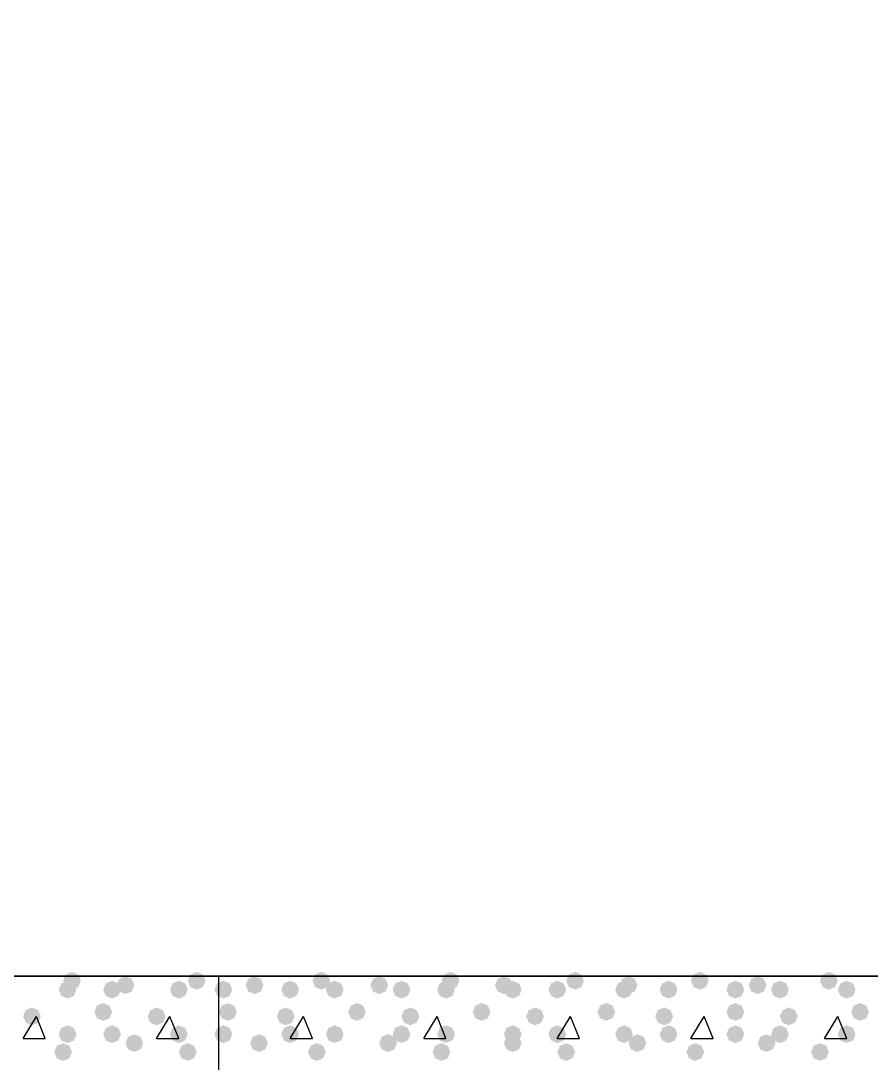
# Model space of a CAD drawing. Header units: millimetres. Extents: x 0 to 420, y 0 to 297.
# Drawn here: x 364.68 to 372.77, y 161.78 to 171.68 of the extents above; entities that cross this region are included whole.
import ezdxf

# ---------------------------------------------------------------- set-up
doc = ezdxf.new("R2010")
doc.units = ezdxf.units.MM
doc.layers.get('0').update_dxf_attribs({"linetype": 'CONTINUOUS'})

msp = doc.modelspace()

# ---------------------------------------------------------------- hatches: boundary and pattern name
at = {"true_color": 0x000007}
for points in [[(365.209667, 162.475333), (365.184796, 162.415537), (365.125, 162.390667), (365.065204, 162.415537), (365.040333, 162.475333), (365.065204, 162.535129), (365.125, 162.56), (365.184796, 162.535129)], [(365.252, 162.56), (365.227129, 162.500204), (365.167333, 162.475333), (365.107538, 162.500204), (365.082667, 162.56), (365.107537, 162.619796), (365.167333, 162.644667), (365.227129, 162.619796)], [(365.633, 162.475333), (365.608129, 162.415537), (365.548333, 162.390667), (365.488538, 162.415537), (365.463667, 162.475333), (365.488537, 162.535129), (365.548333, 162.56), (365.608129, 162.535129)], [(365.76, 162.517667), (365.735129, 162.457871), (365.675333, 162.433), (365.615537, 162.457871), (365.590667, 162.517667), (365.615537, 162.577462), (365.675333, 162.602333), (365.735129, 162.577463)], [(366.268, 162.475333), (366.243129, 162.415537), (366.183333, 162.390667), (366.123538, 162.415537), (366.098667, 162.475333), (366.123537, 162.535129), (366.183333, 162.56), (366.243129, 162.535129)], [(366.437333, 162.56), (366.412462, 162.500204), (366.352667, 162.475333), (366.292871, 162.500204), (366.268, 162.56), (366.292871, 162.619796), (366.352667, 162.644667), (366.412462, 162.619796)], [(364.871, 162.221333), (364.846129, 162.161537), (364.786333, 162.136667), (364.726537, 162.161537), (364.701667, 162.221333), (364.726537, 162.281129), (364.786333, 162.306), (364.846129, 162.281129)], [(365.548333, 162.263667), (365.523462, 162.203871), (365.463667, 162.179), (365.403871, 162.203871), (365.379, 162.263667), (365.403871, 162.323462), (365.463667, 162.348333), (365.523462, 162.323463)], [(366.056333, 162.221333), (366.031462, 162.161537), (365.971667, 162.136667), (365.911871, 162.161537), (365.887, 162.221333), (365.911871, 162.281129), (365.971667, 162.306), (366.031462, 162.281129)], [(365.209667, 162.052), (365.184796, 161.992204), (365.125, 161.967333), (365.065204, 161.992204), (365.040333, 162.052), (365.065204, 162.111796), (365.125, 162.136667), (365.184796, 162.111796)], [(365.633, 162.052), (365.608129, 161.992204), (365.548333, 161.967333), (365.488538, 161.992204), (365.463667, 162.052), (365.488537, 162.111796), (365.548333, 162.136667), (365.608129, 162.111796)], [(366.268, 162.052), (366.243129, 161.992204), (366.183333, 161.967333), (366.123538, 161.992204), (366.098667, 162.052), (366.123537, 162.111796), (366.183333, 162.136667), (366.243129, 162.111796)], [(365.167333, 161.882667), (365.142462, 161.822871), (365.082667, 161.798), (365.022871, 161.822871), (364.998, 161.882667), (365.022871, 161.942462), (365.082667, 161.967333), (365.142462, 161.942463)], [(365.844667, 161.967333), (365.819796, 161.907537), (365.76, 161.882667), (365.700204, 161.907537), (365.675333, 161.967333), (365.700204, 162.027129), (365.76, 162.052), (365.819796, 162.027129)], [(366.352667, 161.882667), (366.327796, 161.822871), (366.268, 161.798), (366.208204, 161.822871), (366.183333, 161.882667), (366.208204, 161.942462), (366.268, 161.967333), (366.327796, 161.942463)]]:
    msp.add_hatch(color=0, dxfattribs=at).paths.add_polyline_path(points, flags=0)
at = {"true_color": 0x000008}
for points in [[(366.691333, 162.475333), (366.666462, 162.415537), (366.606667, 162.390667), (366.546871, 162.415537), (366.522, 162.475333), (366.546871, 162.535129), (366.606667, 162.56), (366.666462, 162.535129)], [(366.987667, 162.517667), (366.962796, 162.457871), (366.903, 162.433), (366.843204, 162.457871), (366.818333, 162.517667), (366.843204, 162.577462), (366.903, 162.602333), (366.962796, 162.577463)], [(367.326333, 162.475333), (367.301462, 162.415537), (367.241667, 162.390667), (367.181871, 162.415537), (367.157, 162.475333), (367.181871, 162.535129), (367.241667, 162.56), (367.301462, 162.535129)], [(367.622667, 162.56), (367.597796, 162.500204), (367.538, 162.475333), (367.478204, 162.500204), (367.453333, 162.56), (367.478204, 162.619796), (367.538, 162.644667), (367.597796, 162.619796)], [(367.749667, 162.475333), (367.724796, 162.415537), (367.665, 162.390667), (367.605204, 162.415537), (367.580333, 162.475333), (367.605204, 162.535129), (367.665, 162.56), (367.724796, 162.535129)], [(368.173, 162.517667), (368.148129, 162.457871), (368.088333, 162.433), (368.028537, 162.457871), (368.003667, 162.517667), (368.028537, 162.577462), (368.088333, 162.602333), (368.148129, 162.577463)], [(368.384667, 162.475333), (368.359796, 162.415537), (368.3, 162.390667), (368.240204, 162.415537), (368.215333, 162.475333), (368.240204, 162.535129), (368.3, 162.56), (368.359796, 162.535129)], [(368.808, 162.475333), (368.783129, 162.415537), (368.723333, 162.390667), (368.663537, 162.415537), (368.638667, 162.475333), (368.663537, 162.535129), (368.723333, 162.56), (368.783129, 162.535129)], [(368.850333, 162.56), (368.825462, 162.500204), (368.765667, 162.475333), (368.705871, 162.500204), (368.681, 162.56), (368.705871, 162.619796), (368.765667, 162.644667), (368.825462, 162.619796)], [(369.358333, 162.517667), (369.333463, 162.457871), (369.273667, 162.433), (369.213871, 162.457871), (369.189, 162.517667), (369.213871, 162.577462), (369.273667, 162.602333), (369.333462, 162.577463)], [(369.443, 162.475333), (369.418129, 162.415537), (369.358333, 162.390667), (369.298537, 162.415537), (369.273667, 162.475333), (369.298537, 162.535129), (369.358333, 162.56), (369.418129, 162.535129)], [(369.866333, 162.475333), (369.841462, 162.415537), (369.781667, 162.390667), (369.721871, 162.415537), (369.697, 162.475333), (369.721871, 162.535129), (369.781667, 162.56), (369.841462, 162.535129)], [(370.035667, 162.56), (370.010796, 162.500204), (369.951, 162.475333), (369.891204, 162.500204), (369.866333, 162.56), (369.891204, 162.619796), (369.951, 162.644667), (370.010796, 162.619796)], [(370.501333, 162.475333), (370.476462, 162.415537), (370.416667, 162.390667), (370.356871, 162.415537), (370.332, 162.475333), (370.356871, 162.535129), (370.416667, 162.56), (370.476462, 162.535129)], [(370.543667, 162.517667), (370.518796, 162.457871), (370.459, 162.433), (370.399204, 162.457871), (370.374333, 162.517667), (370.399204, 162.577462), (370.459, 162.602333), (370.518796, 162.577463)], [(370.924667, 162.475333), (370.899796, 162.415537), (370.84, 162.390667), (370.780204, 162.415537), (370.755333, 162.475333), (370.780204, 162.535129), (370.84, 162.56), (370.899796, 162.535129)], [(371.221, 162.56), (371.196129, 162.500204), (371.136333, 162.475333), (371.076537, 162.500204), (371.051667, 162.56), (371.076537, 162.619796), (371.136333, 162.644667), (371.196129, 162.619796)], [(371.559667, 162.475333), (371.534796, 162.415537), (371.475, 162.390667), (371.415204, 162.415537), (371.390333, 162.475333), (371.415204, 162.535129), (371.475, 162.56), (371.534796, 162.535129)], [(371.771333, 162.517667), (371.746463, 162.457871), (371.686667, 162.433), (371.626871, 162.457871), (371.602, 162.517667), (371.626871, 162.577462), (371.686667, 162.602333), (371.746462, 162.577463)], [(371.983, 162.475333), (371.958129, 162.415537), (371.898333, 162.390667), (371.838538, 162.415537), (371.813667, 162.475333), (371.838537, 162.535129), (371.898333, 162.56), (371.958129, 162.535129)], [(372.448667, 162.56), (372.423796, 162.500204), (372.364, 162.475333), (372.304204, 162.500204), (372.279333, 162.56), (372.304204, 162.619796), (372.364, 162.644667), (372.423796, 162.619796)], [(372.618, 162.475333), (372.593129, 162.415537), (372.533333, 162.390667), (372.473538, 162.415537), (372.448667, 162.475333), (372.473537, 162.535129), (372.533333, 162.56), (372.593129, 162.535129)], [(366.733667, 162.263667), (366.708796, 162.203871), (366.649, 162.179), (366.589204, 162.203871), (366.564333, 162.263667), (366.589204, 162.323462), (366.649, 162.348333), (366.708796, 162.323463)], [(367.284, 162.221333), (367.259129, 162.161537), (367.199333, 162.136667), (367.139537, 162.161537), (367.114667, 162.221333), (367.139537, 162.281129), (367.199333, 162.306), (367.259129, 162.281129)], [(367.961333, 162.263667), (367.936462, 162.203871), (367.876667, 162.179), (367.816871, 162.203871), (367.792, 162.263667), (367.816871, 162.323462), (367.876667, 162.348333), (367.936462, 162.323463)], [(368.469333, 162.221333), (368.444462, 162.161537), (368.384667, 162.136667), (368.324871, 162.161537), (368.3, 162.221333), (368.324871, 162.281129), (368.384667, 162.306), (368.444462, 162.281129)], [(369.146667, 162.263667), (369.121796, 162.203871), (369.062, 162.179), (369.002204, 162.203871), (368.977333, 162.263667), (369.002204, 162.323462), (369.062, 162.348333), (369.121796, 162.323463)], [(369.654667, 162.221333), (369.629796, 162.161537), (369.57, 162.136667), (369.510204, 162.161537), (369.485333, 162.221333), (369.510204, 162.281129), (369.57, 162.306), (369.629796, 162.281129)], [(370.332, 162.263667), (370.307129, 162.203871), (370.247333, 162.179), (370.187538, 162.203871), (370.162667, 162.263667), (370.187537, 162.323462), (370.247333, 162.348333), (370.307129, 162.323463)], [(370.882333, 162.221333), (370.857462, 162.161537), (370.797667, 162.136667), (370.737871, 162.161537), (370.713, 162.221333), (370.737871, 162.281129), (370.797667, 162.306), (370.857462, 162.281129)], [(371.559667, 162.263667), (371.534796, 162.203871), (371.475, 162.179), (371.415204, 162.203871), (371.390333, 162.263667), (371.415204, 162.323462), (371.475, 162.348333), (371.534796, 162.323463)], [(372.067667, 162.221333), (372.042796, 162.161537), (371.983, 162.136667), (371.923204, 162.161537), (371.898333, 162.221333), (371.923204, 162.281129), (371.983, 162.306), (372.042796, 162.281129)], [(372.745, 162.263667), (372.720129, 162.203871), (372.660333, 162.179), (372.600537, 162.203871), (372.575667, 162.263667), (372.600537, 162.323462), (372.660333, 162.348333), (372.720129, 162.323463)], [(366.691333, 162.052), (366.666462, 161.992204), (366.606667, 161.967333), (366.546871, 161.992204), (366.522, 162.052), (366.546871, 162.111796), (366.606667, 162.136667), (366.666462, 162.111796)], [(367.326333, 162.052), (367.301462, 161.992204), (367.241667, 161.967333), (367.181871, 161.992204), (367.157, 162.052), (367.181871, 162.111796), (367.241667, 162.136667), (367.301462, 162.111796)], [(367.749667, 162.052), (367.724796, 161.992204), (367.665, 161.967333), (367.605204, 161.992204), (367.580333, 162.052), (367.605204, 162.111796), (367.665, 162.136667), (367.724796, 162.111796)], [(368.384667, 162.052), (368.359796, 161.992204), (368.3, 161.967333), (368.240204, 161.992204), (368.215333, 162.052), (368.240204, 162.111796), (368.3, 162.136667), (368.359796, 162.111796)], [(368.808, 162.052), (368.783129, 161.992204), (368.723333, 161.967333), (368.663537, 161.992204), (368.638667, 162.052), (368.663537, 162.111796), (368.723333, 162.136667), (368.783129, 162.111796)], [(369.443, 162.052), (369.418129, 161.992204), (369.358333, 161.967333), (369.298537, 161.992204), (369.273667, 162.052), (369.298537, 162.111796), (369.358333, 162.136667), (369.418129, 162.111796)], [(369.866333, 162.052), (369.841462, 161.992204), (369.781667, 161.967333), (369.721871, 161.992204), (369.697, 162.052), (369.721871, 162.111796), (369.781667, 162.136667), (369.841462, 162.111796)], [(370.501333, 162.052), (370.476462, 161.992204), (370.416667, 161.967333), (370.356871, 161.992204), (370.332, 162.052), (370.356871, 162.111796), (370.416667, 162.136667), (370.476462, 162.111796)], [(370.924667, 162.052), (370.899796, 161.992204), (370.84, 161.967333), (370.780204, 161.992204), (370.755333, 162.052), (370.780204, 162.111796), (370.84, 162.136667), (370.899796, 162.111796)], [(371.559667, 162.052), (371.534796, 161.992204), (371.475, 161.967333), (371.415204, 161.992204), (371.390333, 162.052), (371.415204, 162.111796), (371.475, 162.136667), (371.534796, 162.111796)], [(371.983, 162.052), (371.958129, 161.992204), (371.898333, 161.967333), (371.838538, 161.992204), (371.813667, 162.052), (371.838537, 162.111796), (371.898333, 162.136667), (371.958129, 162.111796)], [(372.618, 162.052), (372.593129, 161.992204), (372.533333, 161.967333), (372.473538, 161.992204), (372.448667, 162.052), (372.473537, 162.111796), (372.533333, 162.136667), (372.593129, 162.111796)], [(367.03, 161.967333), (367.005129, 161.907537), (366.945333, 161.882667), (366.885538, 161.907537), (366.860667, 161.967333), (366.885537, 162.027129), (366.945333, 162.052), (367.005129, 162.027129)], [(367.580333, 161.882667), (367.555462, 161.822871), (367.495667, 161.798), (367.435871, 161.822871), (367.411, 161.882667), (367.435871, 161.942462), (367.495667, 161.967333), (367.555462, 161.942463)], [(368.257667, 161.967333), (368.232796, 161.907537), (368.173, 161.882667), (368.113204, 161.907537), (368.088333, 161.967333), (368.113204, 162.027129), (368.173, 162.052), (368.232796, 162.027129)], [(368.765667, 161.882667), (368.740796, 161.822871), (368.681, 161.798), (368.621204, 161.822871), (368.596333, 161.882667), (368.621204, 161.942462), (368.681, 161.967333), (368.740796, 161.942463)], [(369.443, 161.967333), (369.418129, 161.907537), (369.358333, 161.882667), (369.298537, 161.907537), (369.273667, 161.967333), (369.298537, 162.027129), (369.358333, 162.052), (369.418129, 162.027129)], [(369.951, 161.882667), (369.926129, 161.822871), (369.866333, 161.798), (369.806537, 161.822871), (369.781667, 161.882667), (369.806537, 161.942462), (369.866333, 161.967333), (369.926129, 161.942463)], [(370.628333, 161.967333), (370.603462, 161.907537), (370.543667, 161.882667), (370.483871, 161.907537), (370.459, 161.967333), (370.483871, 162.027129), (370.543667, 162.052), (370.603462, 162.027129)], [(371.178667, 161.882667), (371.153796, 161.822871), (371.094, 161.798), (371.034204, 161.822871), (371.009333, 161.882667), (371.034204, 161.942462), (371.094, 161.967333), (371.153796, 161.942463)], [(371.856, 161.967333), (371.831129, 161.907537), (371.771333, 161.882667), (371.711537, 161.907537), (371.686667, 161.967333), (371.711537, 162.027129), (371.771333, 162.052), (371.831129, 162.027129)], [(372.364, 161.882667), (372.339129, 161.822871), (372.279333, 161.798), (372.219538, 161.822871), (372.194667, 161.882667), (372.219537, 161.942462), (372.279333, 161.967333), (372.339129, 161.942463)]]:
    msp.add_hatch(color=0, dxfattribs=at).paths.add_polyline_path(points, flags=0)

# ---------------------------------------------------------------- linework, layer by layer
at = {"color": 0, "true_color": 0x0000fd}
msp.add_lwpolyline([(34.586333, 162.602333), (378.544667, 162.602333), (378.544667, 181.694667), (216.111667, 181.694667), (216.111667, 202.861333), (197.019333, 202.861333), (197.019333, 181.694667), (34.586333, 181.694667)], close=True, dxfattribs=at)
at = {"color": 0, "true_color": 0x000007}
msp.add_lwpolyline([(364.447667, 162.602333), (364.447667, 160.485667), (366.564333, 160.485667), (366.564333, 162.602333)], close=True, dxfattribs=at)
for points in [[(378.544667, 162.602333), (366.564333, 162.602333)], [(364.701667, 162.009667), (364.828667, 162.221333)], [(364.913333, 162.009667), (364.828667, 162.221333)], [(365.971667, 162.009667), (366.098667, 162.221333)], [(366.183333, 162.009667), (366.098667, 162.221333)], [(364.701667, 162.009667), (364.913333, 162.009667)], [(365.971667, 162.009667), (366.183333, 162.009667)]]:
    msp.add_lwpolyline(points, dxfattribs=at)
at = {"color": 0, "true_color": 0x000008}
for points in [[(367.241667, 162.009667), (367.368667, 162.221333)], [(367.453333, 162.009667), (367.368667, 162.221333)], [(368.511667, 162.009667), (368.638667, 162.221333)], [(368.723333, 162.009667), (368.638667, 162.221333)], [(369.781667, 162.009667), (369.908667, 162.221333)], [(369.993333, 162.009667), (369.908667, 162.221333)], [(371.051667, 162.009667), (371.178667, 162.221333)], [(371.263333, 162.009667), (371.178667, 162.221333)], [(372.321667, 162.009667), (372.448667, 162.221333)], [(372.533333, 162.009667), (372.448667, 162.221333)], [(367.241667, 162.009667), (367.453333, 162.009667)], [(368.511667, 162.009667), (368.723333, 162.009667)], [(369.781667, 162.009667), (369.993333, 162.009667)], [(371.051667, 162.009667), (371.263333, 162.009667)], [(372.321667, 162.009667), (372.533333, 162.009667)]]:
    msp.add_lwpolyline(points, dxfattribs=at)

doc.saveas('drawing.dxf')
